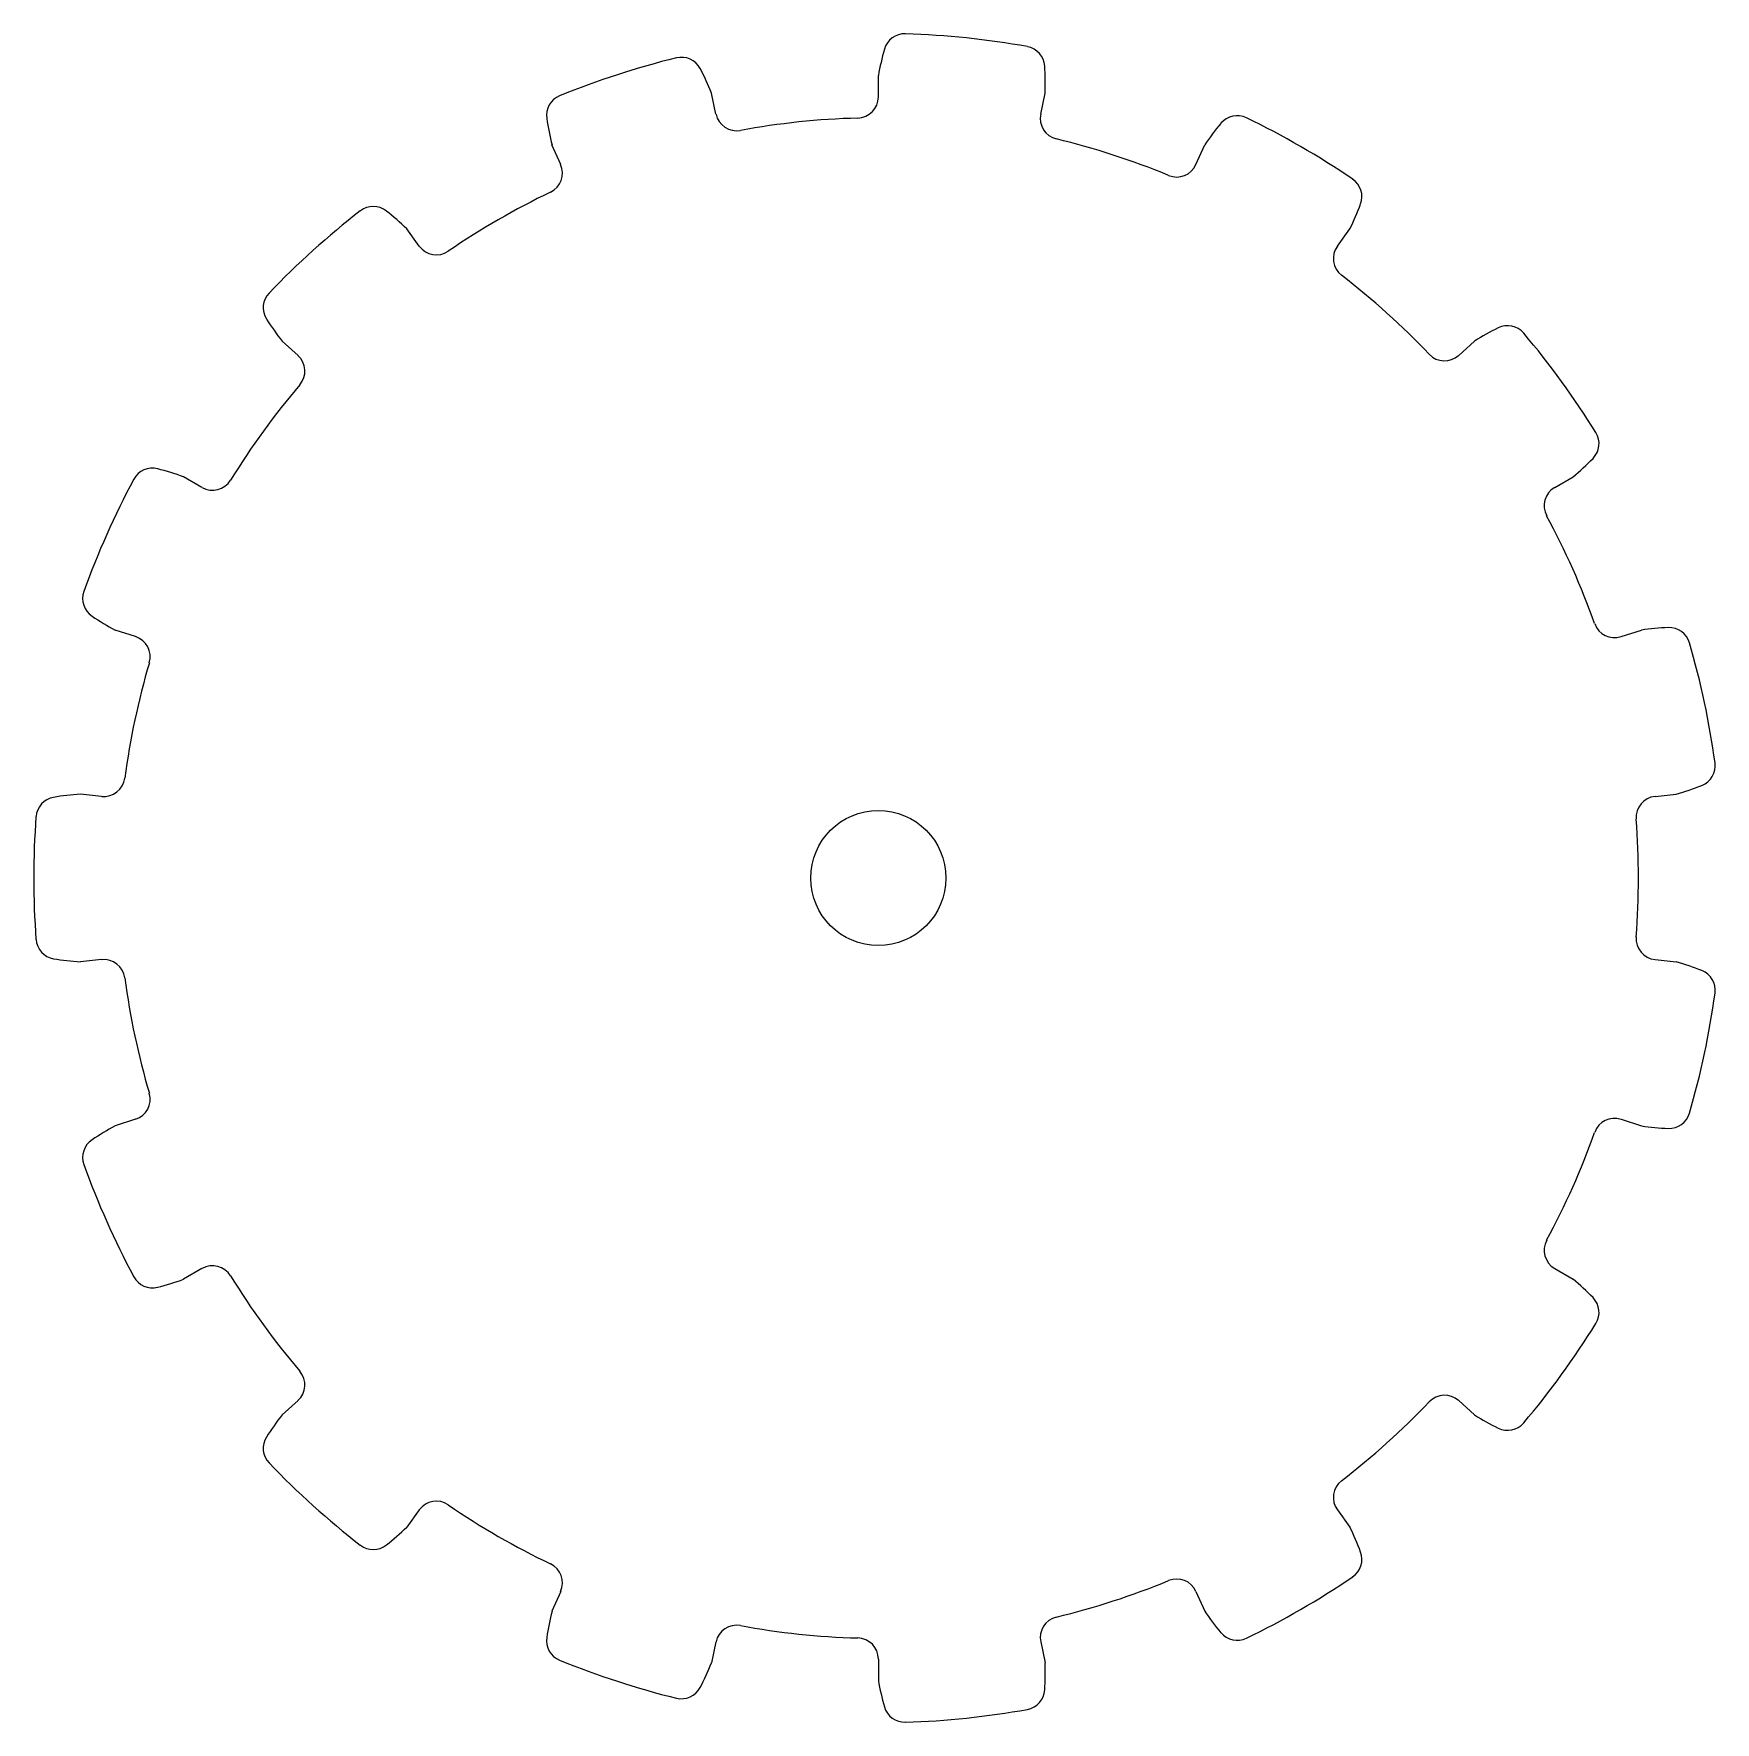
# Model space of a CAD drawing. Header units: millimetres. Extents: x 4.2 to 29.1, y 3.9 to 28.9.
import ezdxf

# ---------------------------------------------------------------- set-up
doc = ezdxf.new("R2010")
doc.units = ezdxf.units.MM
doc.header["$MEASUREMENT"] = 0
doc.layers.add('Objeto', color=7, linetype='Continuous', lineweight=18)

msp = doc.modelspace()

# ---------------------------------------------------------------- linework, layer by layer
at = {"layer": 'Objeto'}
for p, q in [((16.746, 27.981), (16.746, 28.297)), ((14.343, 27.728), (14.277, 28.038)), ((19.149, 27.728), (19.215, 28.038)), ((12.045, 26.981), (11.916, 27.271)), ((21.447, 26.981), (21.576, 27.271)), ((9.952, 25.773), (9.766, 26.029)), ((23.54, 25.773), (23.726, 26.029)), ((8.157, 24.156), (7.921, 24.368)), ((25.336, 24.156), (25.571, 24.368)), ((6.736, 22.201), (6.462, 22.36)), ((26.756, 22.201), (27.03, 22.36)), ((5.754, 19.994), (5.452, 20.092)), ((27.739, 19.994), (28.04, 20.092)), ((5.251, 17.63), (4.936, 17.664)), ((28.241, 17.63), (28.556, 17.664)), ((5.251, 15.214), (4.936, 15.181)), ((28.241, 15.214), (28.556, 15.181)), ((5.754, 12.851), (5.452, 12.753)), ((27.739, 12.851), (28.04, 12.753)), ((6.736, 10.643), (6.462, 10.485)), ((26.756, 10.643), (27.03, 10.485)), ((8.157, 8.688), (7.921, 8.476)), ((25.336, 8.688), (25.571, 8.476)), ((9.952, 7.071), (9.766, 6.815)), ((23.54, 7.071), (23.726, 6.815)), ((12.045, 5.863), (11.916, 5.574)), ((21.447, 5.863), (21.576, 5.574)), ((14.343, 5.117), (14.277, 4.807)), ((19.149, 5.117), (19.215, 4.807)), ((16.746, 4.864), (16.746, 4.547))]:
    msp.add_line(p, q, dxfattribs=at)
msp.add_circle((16.746, 16.422), 1, dxfattribs=at)
for centre, radius, start, end in [((17.136, 28.604), 0.312, 88.1684, 164.4406), ((16.746, 16.422), 12.5, 79.8316, 88.1684), ((16.746, 16.422), 12.5, 103.8316, 112.1684), ((13.832, 28.256), 0.312, 27.5594, 103.8316), ((20.808, 27.581), 4.124, 164.4406, 170), ((18.898, 28.418), 0.312, 3.5594, 79.8316), ((10.453, 26.493), 4.124, 22, 27.5594), ((15.093, 28.182), 4.124, 358, 3.5594), ((12.147, 27.709), 0.312, 112.1684, 188.4406), ((16.434, 27.981), 0.312, 271.5487, 0), ((15.918, 28.268), 4.124, 188.4406, 194), ((14.649, 27.793), 0.312, 192, 280.4513), ((16.746, 16.422), 11.25, 91.5487, 100.4513), ((19.455, 27.663), 0.312, 168, 256.4513), ((24.995, 24.964), 4.124, 140.4406, 146), ((22.057, 27.392), 0.312, 64.1684, 140.4406), ((16.746, 16.422), 12.5, 55.8316, 64.1684), ((16.746, 16.422), 11.25, 67.5487, 76.4513), ((11.759, 26.854), 0.312, 295.5487, 24), ((21.162, 27.108), 0.312, 247.5487, 336), ((23.591, 26.506), 0.312, 339.5594, 55.8316), ((16.746, 16.422), 11.25, 115.5487, 124.4513), ((16.746, 16.422), 12.5, 127.8316, 136.1684), ((9.271, 26.048), 0.312, 51.5594, 127.8316), ((6.901, 23.063), 4.124, 46, 51.5594), ((20.019, 27.837), 4.124, 334, 339.5594), ((10.205, 25.957), 0.312, 216, 304.4513), ((23.793, 25.589), 0.312, 144, 232.4513), ((16.746, 16.422), 11.25, 43.5487, 52.4513), ((7.954, 24.863), 0.312, 136.1684, 212.4406), ((11.171, 26.907), 4.124, 212.4406, 218), ((27.756, 20.871), 4.124, 116.4406, 122), ((26.059, 24.284), 0.312, 40.1684, 116.4406), ((16.746, 16.422), 12.5, 31.8316, 40.1684), ((7.948, 23.924), 0.312, 319.5487, 48), ((25.126, 24.388), 0.312, 223.5487, 312), ((16.746, 16.422), 11.25, 139.5487, 148.4513), ((27.101, 22.85), 0.312, 315.5594, 31.8316), ((24.379, 25.519), 4.124, 310, 315.5594), ((16.746, 16.422), 12.5, 151.8316, 160.1684), ((6.002, 22.176), 0.312, 75.5594, 151.8316), ((5.052, 18.484), 4.124, 70, 75.5594), ((6.893, 22.472), 0.312, 240, 328.4513), ((26.912, 21.931), 0.312, 120, 208.4513), ((16.746, 16.422), 11.25, 19.5487, 28.4513), ((5.281, 20.557), 0.312, 160.1684, 236.4406), ((7.388, 23.733), 4.124, 236.4406, 242), ((5.657, 19.697), 0.312, 343.5487, 72), ((27.642, 20.291), 0.312, 199.5487, 288), ((28.614, 16.008), 4.124, 92.4406, 98), ((28.452, 19.816), 0.312, 16.1684, 92.4406), ((16.746, 16.422), 12.5, 7.8316, 16.1684), ((16.746, 16.422), 11.25, 163.5487, 172.4513), ((28.82, 18.083), 0.312, 291.5594, 7.8316), ((5.284, 17.941), 0.312, 264, 352.4513), ((27.419, 21.628), 4.124, 286, 291.5594), ((4.591, 17.308), 0.312, 99.5594, 175.8316), ((5.224, 13.549), 4.124, 94, 99.5594), ((28.274, 17.32), 0.312, 96, 184.4513), ((16.746, 16.422), 12.5, 175.8316, 184.1684), ((16.746, 16.422), 11.25, 355.5487, 4.4513), ((4.591, 15.536), 0.312, 184.1684, 260.4406), ((28.274, 15.525), 0.312, 175.5487, 264), ((5.224, 19.295), 4.124, 260.4406, 266), ((5.284, 14.903), 0.312, 7.5487, 96), ((27.419, 11.217), 4.124, 68.4406, 74), ((28.82, 14.762), 0.312, 352.1684, 68.4406), ((16.746, 16.422), 11.25, 187.5487, 196.4513), ((16.746, 16.422), 12.5, 343.8316, 352.1684), ((5.657, 13.148), 0.312, 288, 16.4513), ((7.388, 9.111), 4.124, 118, 123.5594), ((27.642, 12.553), 0.312, 72, 160.4513), ((28.614, 16.837), 4.124, 262, 267.5594), ((28.452, 13.028), 0.312, 267.5594, 343.8316), ((5.281, 12.288), 0.312, 123.5594, 199.8316), ((16.746, 16.422), 11.25, 331.5487, 340.4513), ((16.746, 16.422), 12.5, 199.8316, 208.1684), ((26.912, 10.914), 0.312, 151.5487, 240), ((6.002, 10.669), 0.312, 208.1684, 284.4406), ((6.893, 10.372), 0.312, 31.5487, 120), ((16.746, 16.422), 11.25, 211.5487, 220.4513), ((5.052, 14.36), 4.124, 284.4406, 290), ((24.379, 7.325), 4.124, 44.4406, 50), ((27.101, 9.994), 0.312, 328.1684, 44.4406), ((16.746, 16.422), 12.5, 319.8316, 328.1684), ((7.948, 8.92), 0.312, 312, 40.4513), ((25.126, 8.456), 0.312, 48, 136.4513), ((16.746, 16.422), 11.25, 307.5487, 316.4513), ((11.171, 5.937), 4.124, 142, 147.5594), ((27.756, 11.974), 4.124, 238, 243.5594), ((26.059, 8.561), 0.312, 243.5594, 319.8316), ((7.954, 7.982), 0.312, 147.5594, 223.8316), ((16.746, 16.422), 12.5, 223.8316, 232.1684), ((23.793, 7.255), 0.312, 127.5487, 216), ((10.205, 6.888), 0.312, 55.5487, 144), ((16.746, 16.422), 11.25, 235.5487, 244.4513), ((6.901, 9.782), 4.124, 308.4406, 314), ((20.019, 5.007), 4.124, 20.4406, 26), ((9.271, 6.796), 0.312, 232.1684, 308.4406), ((11.759, 5.99), 0.312, 336, 64.4513), ((23.591, 6.338), 0.312, 304.1684, 20.4406), ((16.746, 16.422), 11.25, 283.5487, 292.4513), ((21.162, 5.736), 0.312, 24, 112.4513), ((16.746, 16.422), 12.5, 295.8316, 304.1684), ((15.918, 4.576), 4.124, 166, 171.5594), ((24.995, 7.88), 4.124, 214, 219.5594), ((14.649, 5.052), 0.312, 79.5487, 168), ((16.746, 16.422), 11.25, 259.5487, 268.4513), ((19.455, 5.182), 0.312, 103.5487, 192), ((22.057, 5.453), 0.312, 219.5594, 295.8316), ((12.147, 5.136), 0.312, 171.5594, 247.8316), ((16.434, 4.864), 0.312, 0, 88.4513), ((16.746, 16.422), 12.5, 247.8316, 256.1684), ((10.453, 6.352), 4.124, 332.4406, 338), ((15.093, 4.663), 4.124, 356.4406, 2), ((20.808, 5.263), 4.124, 190, 195.5594), ((13.832, 4.588), 0.312, 256.1684, 332.4406), ((18.898, 4.426), 0.312, 280.1684, 356.4406), ((17.136, 4.241), 0.312, 195.5594, 271.8316), ((16.746, 16.422), 12.5, 271.8316, 280.1684)]:
    msp.add_arc(centre, radius, start, end, dxfattribs=at)

doc.saveas('drawing.dxf')
